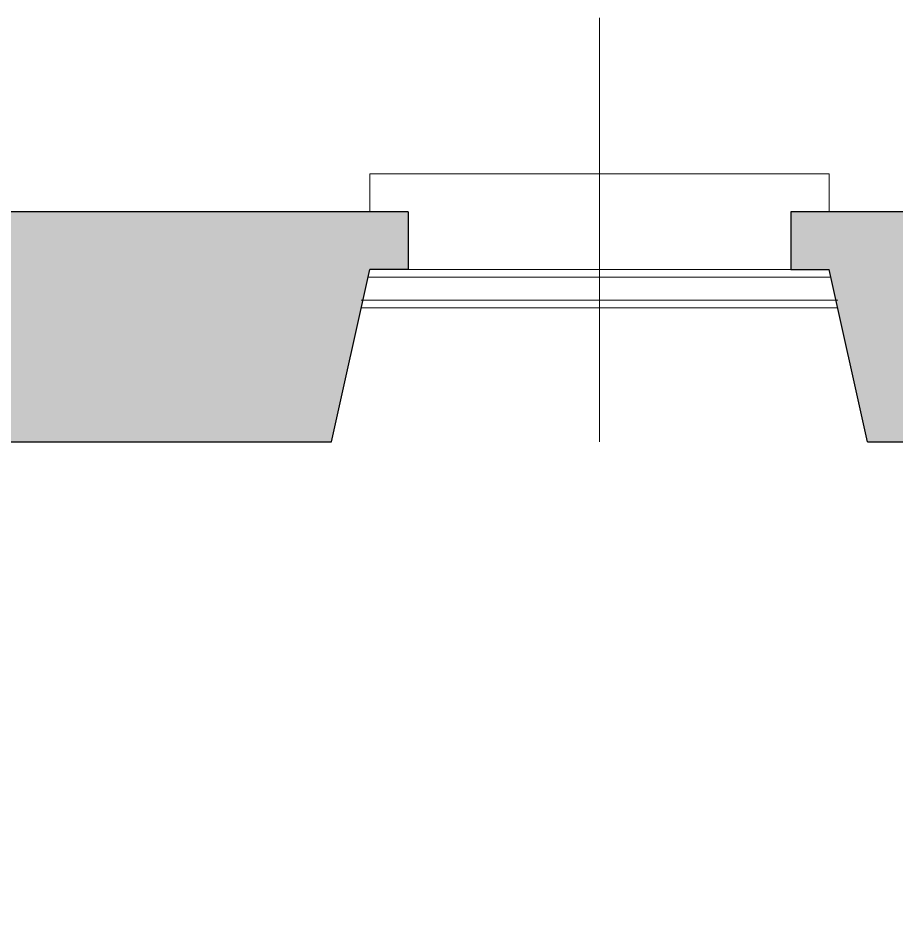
# Model space of a CAD drawing. Header units: metres. Extents: x 106 to 148.5, y -12.7 to 30.
# Drawn here: x 133.865 to 136.16, y 21.87 to 24.2 of the extents above; entities that cross this region are included whole.
import ezdxf

# ---------------------------------------------------------------- set-up
doc = ezdxf.new("R2010")
doc.units = ezdxf.units.M
doc.header["$LTSCALE"] = 0.508
doc.layers.add('Campiture', color=7, linetype='Continuous')
doc.layers.add('Palazzina IT', color=7, linetype='Continuous')

msp = doc.modelspace()

# ---------------------------------------------------------------- hatches: boundary and pattern name
at = {"layer": 'Campiture', "linetype": 'Continuous', "lineweight": 0}
for points in [[(133.0846, 23.693), (133.0846, 23.543), (133.1669, 23.543), (133.1846, 23.543), (133.2846, 23.093), (133.4846, 23.093), (133.4846, 21.243), (132.7419, 21.243), (132.7419, 21.143), (133.4846, 21.143), (133.4846, 18.843), (132.7419, 18.843), (132.7419, 18.593), (136.6327, 18.593), (136.6327, 18.843), (133.5846, 18.843), (133.5846, 23.093), (134.6846, 23.093), (134.7846, 23.543), (134.8846, 23.543), (134.8846, 23.693)], [(135.8846, 23.693), (135.8846, 23.543), (135.9846, 23.543), (136.0846, 23.093), (138.0346, 23.093), (138.1346, 23.543), (138.2346, 23.543), (138.2346, 23.693)]]:
    msp.add_hatch(color=254, dxfattribs=at).paths.add_polyline_path(points)

# ---------------------------------------------------------------- linework, layer by layer
at = {"layer": 'Palazzina IT', "color": 7, "linetype": 'Continuous', "lineweight": 13}
msp.add_line((135.3846, 23.093), (135.3846, 24.2), dxfattribs=at)
at = {"layer": 'Palazzina IT', "color": 8, "linetype": 'Continuous', "lineweight": 15}
for p, q in [((134.7846, 23.793), (134.7846, 23.693)), ((135.9846, 23.793), (134.7846, 23.793)), ((135.9846, 23.793), (135.9846, 23.693))]:
    msp.add_line(p, q, dxfattribs=at)
at = {"layer": 'Palazzina IT', "color": 7, "linetype": 'Continuous', "lineweight": 30}
for p, q in [((134.8846, 23.693), (133.0846, 23.693)), ((134.8846, 23.693), (134.8846, 23.543)), ((138.2346, 23.693), (135.8846, 23.693)), ((135.8846, 23.693), (135.8846, 23.543)), ((134.6846, 23.093), (134.7846, 23.543)), ((134.8846, 23.543), (134.7846, 23.543)), ((135.8846, 23.543), (135.9846, 23.543)), ((136.0846, 23.093), (135.9846, 23.543)), ((133.2846, 23.093), (134.6846, 23.093)), ((136.0846, 23.093), (138.0346, 23.093))]:
    msp.add_line(p, q, dxfattribs=at)
at = {"layer": 'Palazzina IT', "color": 254, "linetype": 'Continuous', "lineweight": 15}
for p, q in [((134.8846, 23.543), (135.8846, 23.543)), ((134.7624, 23.443), (136.0069, 23.443))]:
    msp.add_line(p, q, dxfattribs=at)
at = {"layer": 'Palazzina IT', "color": 254, "linetype": 'Continuous', "lineweight": 13}
for p, q in [((134.7802, 23.523), (135.9891, 23.523)), ((134.7624, 23.463), (136.0069, 23.463))]:
    msp.add_line(p, q, dxfattribs=at)

doc.saveas('drawing.dxf')
